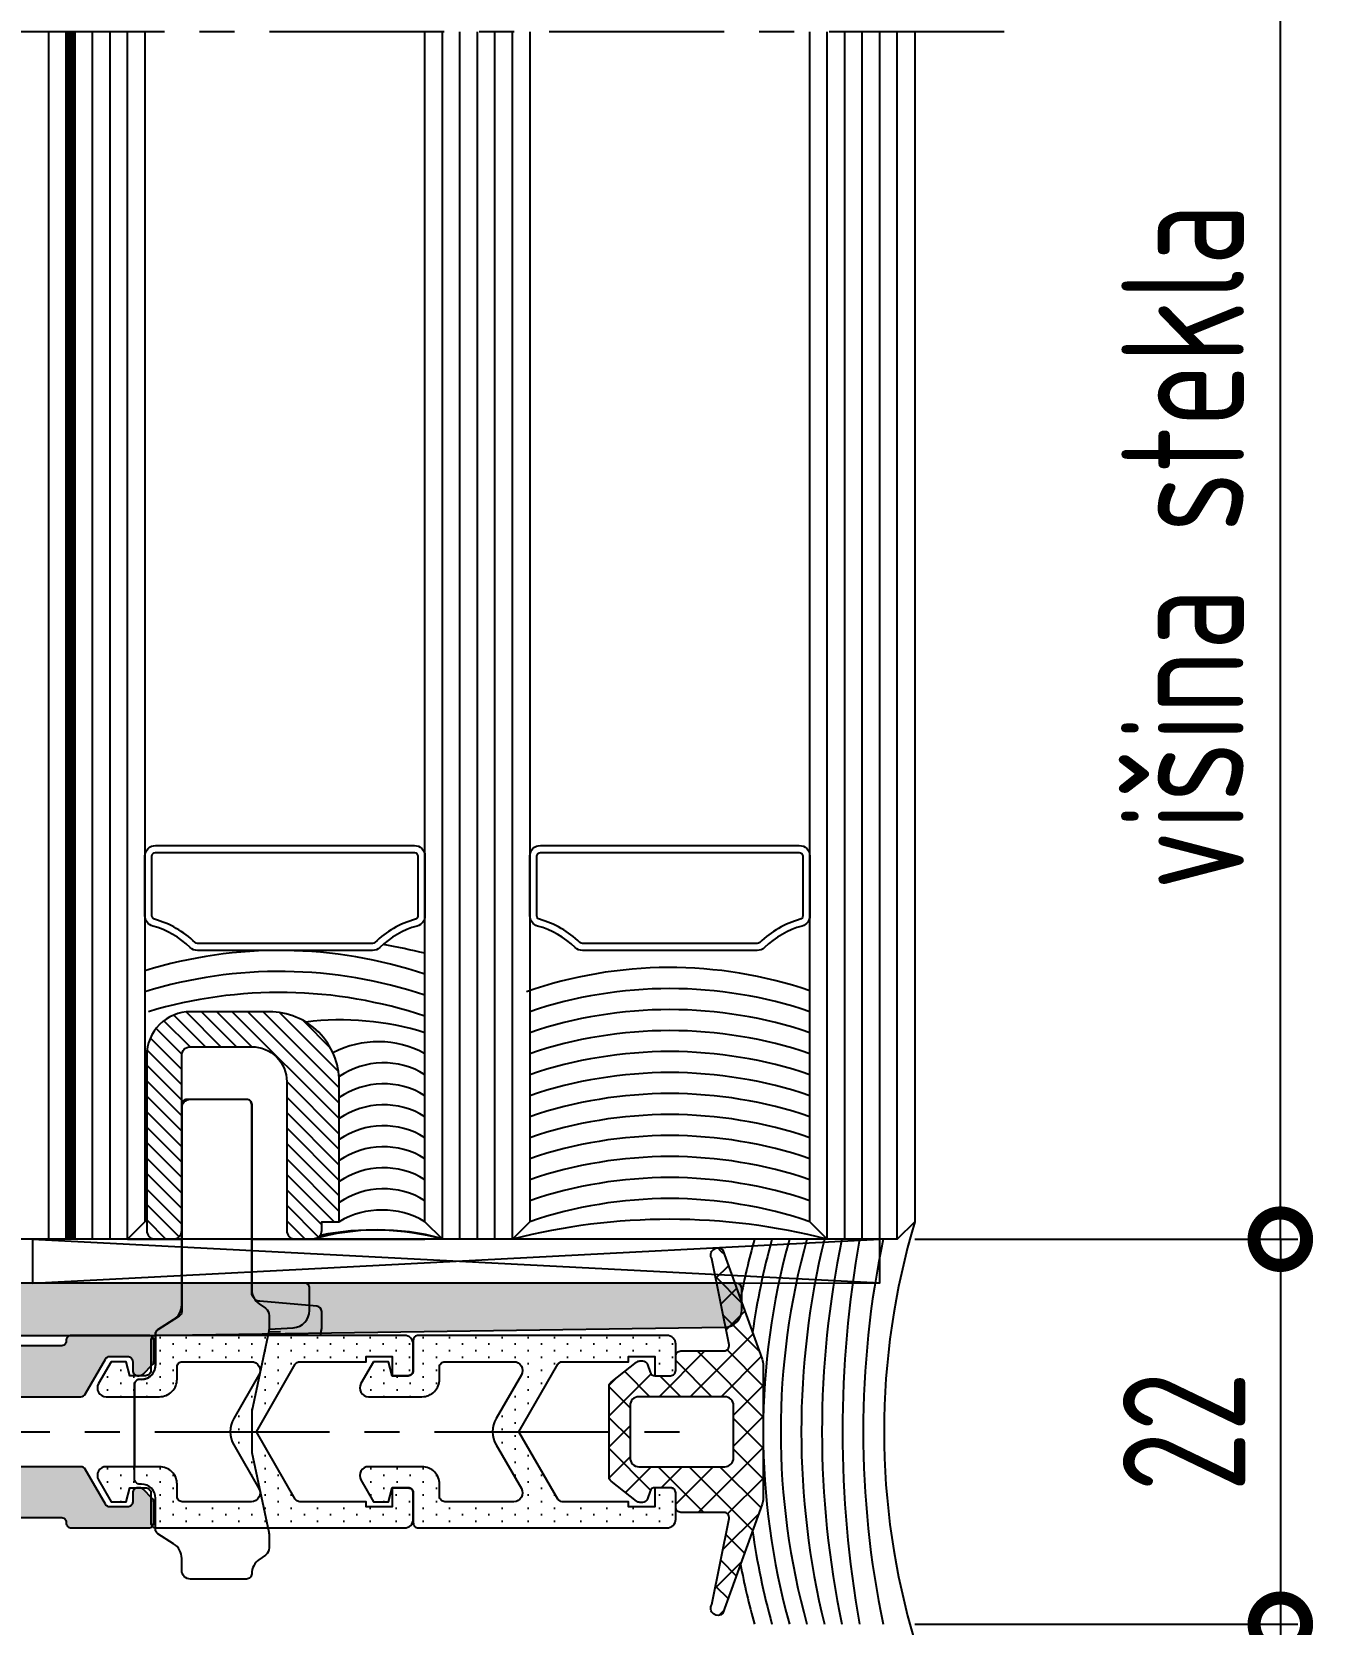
# Model space of a CAD drawing. Extents: x -207922 to -189609, y 24831 to 30124.
# Drawn here: x -207288.5 to -207215.3, y 29526 to 29617 of the extents above; entities that cross this region are included whole.
import ezdxf

# ---------------------------------------------------------------- set-up
doc = ezdxf.new("R2010")
doc.units = 0
doc.header["$LTSCALE"] = 8
for name, pattern in [('CENTER', [2, 1.25, -0.25, 0.25, -0.25]), ('FOLIE', [1.6, 0.8, -0.8]), ('HIDDEN', [0.375, 0.25, -0.125])]:
    doc.linetypes.add(name, pattern=pattern)
doc.layers.get('0').update_dxf_attribs({"linetype": 'CONTINUOUS'})
doc.layers.get('DEFPOINTS').update_dxf_attribs({"linetype": 'CONTINUOUS'})
for name, color, linetype in [('ACCESSORI', 200, 'CONTINUOUS'), ('ASSI', 1, 'CENTER'), ('CONST35', 7, 'CONTINUOUS'), ('FILL', 253, 'CONTINUOUS'), ('FINE', 7, 'CONTINUOUS'), ('GOMMA', 3, 'CONTINUOUS'), ('GROSSA', 4, 'CONTINUOUS'), ('NASC', 7, 'HIDDEN'), ('QUOTE', 254, 'CONTINUOUS'), ('TRATTEGGI', 140, 'CONTINUOUS'), ('VETRO', 6, 'CONTINUOUS')]:
    doc.layers.add(name, color=color, linetype=linetype)
doc.styles.add('GEN1', font='geniso.shx', dxfattribs={"width": 0.8})
doc.dimstyles.new('LE2', dxfattribs={"dimscale": 2, "dimtxt": 3.5, "dimasz": 3, "dimexe": 0.5, "dimexo": 0.5, "dimgap": 1, "dimtad": 1, "dimdec": 1, "dimrnd": 0.05, "dimzin": 12, "dimtxsty": 'GEN1', "dimblk": 'DOTSMALL', "dimcen": -3, "dimclrd": 1, "dimclre": 1, "dimclrt": 2, "dimadec": 1, "dimazin": 0, "dimtfac": 1, "dimtdec": 1, "dimtmove": 0, "dimatfit": 3, "dimldrblk": 'DOTSMALL', "dimfxl": 1, "dimtvp": 4, "dimtolj": 1, "dimtzin": 12, "dimarcsym": 0})

# ---------------------------------------------------------------- blocks, each defined once
blk = doc.blocks.new('_DotSmall')
at = {"color": 0, "const_width": 0.5}
blk.add_lwpolyline([(-0.0625, 0, 1), (0.0625, 0, 1)], format="xyb", close=True, dxfattribs=at)
blk = doc.blocks.new('*D78')
at = {"color": 1, "lineweight": -2, "ltscale": 0.2, "transparency": 16777216}
for p, q in [((-207238.052, 29548.022), (-207216.158, 29548.022)), ((-207217.158, 29548.022), (-207217.158, 29526.016)), ((-207238.052, 29526.016), (-207216.158, 29526.016))]:
    blk.add_line(p, q, dxfattribs=at)
at = {"layer": 'DEFPOINTS', "color": 0, "ltscale": 0.2, "transparency": 16777216}
for p in [(-207239.052, 29548.022), (-207239.052, 29526.016), (-207217.158, 29526.016)]:
    blk.add_point(p, dxfattribs=at)
at = {"color": 1, "lineweight": -2, "ltscale": 0.2, "transparency": 16777216, "xscale": 6, "yscale": 6, "zscale": 6}
for p, rotation in [((-207217.158, 29548.022), 90), ((-207217.158, 29526.016), 270)]:
    blk.add_blockref('_DotSmall', p, dxfattribs=dict(at, rotation=rotation))
at = {"color": 2, "ltscale": 0.2, "transparency": 16777216, "insert": (-207222.658, 29537.019), "char_height": 7, "attachment_point": 5, "rotation": 90, "style": 'GEN1'}
blk.add_mtext('\\A1;22', dxfattribs=at)
blk = doc.blocks.new('*D75')
at = {"color": 1, "lineweight": -2, "ltscale": 0.2, "transparency": 16777216}
for p, q in [((-207237.789, 29526.016), (-207216.158, 29526.016)), ((-207217.158, 29526.016), (-207217.158, 29454.971)), ((-207237.552, 29454.971), (-207216.158, 29454.971))]:
    blk.add_line(p, q, dxfattribs=at)
at = {"layer": 'DEFPOINTS', "color": 0, "ltscale": 0.2, "transparency": 16777216}
for p in [(-207238.789, 29526.016), (-207238.552, 29454.971), (-207217.158, 29454.971)]:
    blk.add_point(p, dxfattribs=at)
at = {"color": 1, "lineweight": -2, "ltscale": 0.2, "transparency": 16777216, "xscale": 6, "yscale": 6, "zscale": 6}
for p, rotation in [((-207217.158, 29526.016), 90), ((-207217.158, 29454.971), 270)]:
    blk.add_blockref('_DotSmall', p, dxfattribs=dict(at, rotation=rotation))
at = {"color": 2, "ltscale": 0.2, "transparency": 16777216, "insert": (-207222.658, 29490.494), "char_height": 7, "attachment_point": 5, "rotation": 90, "style": 'GEN1'}
blk.add_mtext('\\A1;71', dxfattribs=at)
blk = doc.blocks.new('*D89')
at = {"color": 1, "lineweight": -2, "ltscale": 0.2, "transparency": 16777216}
for p, q in [((-207290.552, 29618.021), (-207290.552, 29641.175)), ((-207238.052, 29618.023), (-207238.052, 29641.175)), ((-207290.552, 29640.175), (-207238.052, 29640.175))]:
    blk.add_line(p, q, dxfattribs=at)
at = {"layer": 'DEFPOINTS', "color": 0, "ltscale": 0.2, "transparency": 16777216}
for p in [(-207238.052, 29640.175), (-207290.552, 29617.021), (-207238.052, 29617.023)]:
    blk.add_point(p, dxfattribs=at)
at = {"color": 1, "lineweight": -2, "ltscale": 0.2, "transparency": 16777216, "xscale": 6, "yscale": 6, "zscale": 6, "rotation": 180}
blk.add_blockref('_DotSmall', (-207290.552, 29640.175), dxfattribs=at)
at = {"color": 1, "lineweight": -2, "ltscale": 0.2, "transparency": 16777216, "xscale": 6, "yscale": 6, "zscale": 6}
blk.add_blockref('_DotSmall', (-207238.052, 29640.175), dxfattribs=at)
at = {"color": 2, "ltscale": 0.2, "transparency": 16777216, "insert": (-207264.302, 29646.201), "char_height": 7, "attachment_point": 5, "style": 'GEN1'}
blk.add_mtext('\\A1;52,5', dxfattribs=at)
blk = doc.blocks.new('*D90')
at = {"color": 1, "lineweight": -2, "ltscale": 0.2, "transparency": 16777216}
for p, q in [((-207282.052, 29618.023), (-207282.052, 29629.714)), ((-207266.052, 29618.023), (-207266.052, 29629.714)), ((-207282.052, 29628.714), (-207266.052, 29628.714))]:
    blk.add_line(p, q, dxfattribs=at)
at = {"layer": 'DEFPOINTS', "color": 0, "ltscale": 0.2, "transparency": 16777216}
for p in [(-207266.052, 29628.714), (-207282.052, 29617.023), (-207266.052, 29617.023)]:
    blk.add_point(p, dxfattribs=at)
at = {"color": 1, "lineweight": -2, "ltscale": 0.2, "transparency": 16777216, "xscale": 6, "yscale": 6, "zscale": 6, "rotation": 180}
blk.add_blockref('_DotSmall', (-207282.052, 29628.714), dxfattribs=at)
at = {"color": 1, "lineweight": -2, "ltscale": 0.2, "transparency": 16777216, "xscale": 6, "yscale": 6, "zscale": 6}
blk.add_blockref('_DotSmall', (-207266.052, 29628.714), dxfattribs=at)
at = {"color": 2, "ltscale": 0.2, "transparency": 16777216, "insert": (-207274.052, 29634.214), "char_height": 7, "attachment_point": 5, "style": 'GEN1'}
blk.add_mtext('\\A1;16', dxfattribs=at)
blk = doc.blocks.new('*D91')
at = {"color": 1, "lineweight": -2, "ltscale": 0.2, "transparency": 16777216}
for p, q in [((-207266.052, 29618.023), (-207266.052, 29629.714)), ((-207260.052, 29618.023), (-207260.052, 29629.714)), ((-207266.052, 29628.714), (-207260.052, 29628.714))]:
    blk.add_line(p, q, dxfattribs=at)
at = {"layer": 'DEFPOINTS', "color": 0, "ltscale": 0.2, "transparency": 16777216}
for p in [(-207260.052, 29628.714), (-207266.052, 29617.023), (-207260.052, 29617.023)]:
    blk.add_point(p, dxfattribs=at)
at = {"color": 1, "lineweight": -2, "ltscale": 0.2, "transparency": 16777216, "xscale": 6, "yscale": 6, "zscale": 6, "rotation": 180}
blk.add_blockref('_DotSmall', (-207266.052, 29628.714), dxfattribs=at)
at = {"color": 1, "lineweight": -2, "ltscale": 0.2, "transparency": 16777216, "xscale": 6, "yscale": 6, "zscale": 6}
blk.add_blockref('_DotSmall', (-207260.052, 29628.714), dxfattribs=at)
at = {"color": 2, "ltscale": 0.2, "transparency": 16777216, "insert": (-207263.052, 29634.214), "char_height": 7, "attachment_point": 5, "style": 'GEN1'}
blk.add_mtext('\\A1;6', dxfattribs=at)
blk = doc.blocks.new('*D92')
at = {"color": 1, "lineweight": -2, "ltscale": 0.2, "transparency": 16777216}
for p, q in [((-207260.052, 29618.023), (-207260.052, 29629.714)), ((-207244.052, 29618.021), (-207244.052, 29629.714)), ((-207244.052, 29628.714), (-207260.052, 29628.714))]:
    blk.add_line(p, q, dxfattribs=at)
at = {"layer": 'DEFPOINTS', "color": 0, "ltscale": 0.2, "transparency": 16777216}
for p in [(-207260.052, 29628.714), (-207260.052, 29617.023), (-207244.052, 29617.021)]:
    blk.add_point(p, dxfattribs=at)
at = {"color": 1, "lineweight": -2, "ltscale": 0.2, "transparency": 16777216, "xscale": 6, "yscale": 6, "zscale": 6, "rotation": 180}
blk.add_blockref('_DotSmall', (-207260.052, 29628.714), dxfattribs=at)
at = {"color": 1, "lineweight": -2, "ltscale": 0.2, "transparency": 16777216, "xscale": 6, "yscale": 6, "zscale": 6}
blk.add_blockref('_DotSmall', (-207244.052, 29628.714), dxfattribs=at)
at = {"color": 2, "ltscale": 0.2, "transparency": 16777216, "insert": (-207252.052, 29634.214), "char_height": 7, "attachment_point": 5, "style": 'GEN1'}
blk.add_mtext('\\A1;16', dxfattribs=at)
blk = doc.blocks.new('*D93')
at = {"color": 1, "lineweight": -2, "ltscale": 0.2, "transparency": 16777216}
for p, q in [((-207244.052, 29618.023), (-207244.052, 29629.714)), ((-207238.052, 29618.023), (-207238.052, 29629.714)), ((-207238.052, 29628.714), (-207244.052, 29628.714))]:
    blk.add_line(p, q, dxfattribs=at)
at = {"layer": 'DEFPOINTS', "color": 0, "ltscale": 0.2, "transparency": 16777216}
for p in [(-207244.052, 29628.714), (-207244.052, 29617.023), (-207238.052, 29617.023)]:
    blk.add_point(p, dxfattribs=at)
at = {"color": 1, "lineweight": -2, "ltscale": 0.2, "transparency": 16777216, "xscale": 6, "yscale": 6, "zscale": 6, "rotation": 180}
blk.add_blockref('_DotSmall', (-207244.052, 29628.714), dxfattribs=at)
at = {"color": 1, "lineweight": -2, "ltscale": 0.2, "transparency": 16777216, "xscale": 6, "yscale": 6, "zscale": 6}
blk.add_blockref('_DotSmall', (-207238.052, 29628.714), dxfattribs=at)
at = {"color": 2, "ltscale": 0.2, "transparency": 16777216, "insert": (-207241.052, 29634.214), "char_height": 7, "attachment_point": 5, "style": 'GEN1'}
blk.add_mtext('\\A1;6', dxfattribs=at)
blk = doc.blocks.new('*D95')
at = {"color": 1, "lineweight": -2, "ltscale": 0.2, "transparency": 16777216}
for p, q in [((-207289.724, 29656.445), (-207306.94, 29656.445)), ((-207286.302, 29628.714), (-207289.724, 29656.445)), ((-207282.052, 29618.023), (-207282.052, 29629.714)), ((-207282.052, 29628.714), (-207290.552, 29628.714))]:
    blk.add_line(p, q, dxfattribs=at)
at = {"layer": 'DEFPOINTS', "color": 0, "ltscale": 0.2, "transparency": 16777216}
for p in [(-207290.552, 29628.714), (-207290.552, 29628.714), (-207282.052, 29617.023)]:
    blk.add_point(p, dxfattribs=at)
at = {"color": 1, "lineweight": -2, "ltscale": 0.2, "transparency": 16777216, "xscale": 6, "yscale": 6, "zscale": 6, "rotation": 180}
blk.add_blockref('_DotSmall', (-207290.552, 29628.714), dxfattribs=at)
at = {"color": 1, "lineweight": -2, "ltscale": 0.2, "transparency": 16777216, "xscale": 6, "yscale": 6, "zscale": 6}
blk.add_blockref('_DotSmall', (-207282.052, 29628.714), dxfattribs=at)
at = {"color": 2, "ltscale": 0.2, "transparency": 16777216, "insert": (-207298.332, 29661.946), "char_height": 7, "attachment_point": 5, "style": 'GEN1'}
blk.add_mtext('\\A1;44.2', dxfattribs=at)
blk = doc.blocks.new('ALUK K741')
at = {"layer": 'FILL'}
h = blk.add_hatch(color=256, dxfattribs=at)
h.paths.add_polyline_path([(96.339, 152.232, -0.267949), (96.599, 152.382), (97.598, 152.382, -0.414214), (97.898, 152.082), (97.898, 151.582, 0.451788), (98.236, 151.284, 0.232025), (98.486, 151.37), (99.01, 151.894, 0.198912), (99.098, 152.106), (99.098, 153.282, 0.414214), (98.798, 153.582), (94.395, 153.582, 0.414214), (94.095, 153.282, -0.414214), (93.795, 152.982), (90.995, 152.982, -0.414214), (90.695, 153.282, 0.414214), (90.395, 153.582), (87.595, 153.582, 0.414214), (87.295, 153.282, -0.414214), (86.995, 152.982), (84.198, 152.982, -0.414214), (83.898, 153.282, 0.414214), (83.598, 153.582), (81.398, 153.582, -0.414214), (81.098, 153.882), (81.098, 161.282, -0.414214), (81.398, 161.582), (83.598, 161.582, -0.414214), (83.898, 161.282), (83.898, 160.382, 0.414214), (84.198, 160.082), (84.798, 160.082, 0.414214), (85.098, 160.382), (85.098, 163.757, 0.198912), (85.01, 163.97), (84.486, 164.494, 0.232025), (84.236, 164.579, 0.451788), (83.898, 164.282), (83.898, 163.382, -0.414214), (83.598, 163.082), (81.398, 163.082, -0.414214), (81.098, 163.382), (81.098, 167.033), (80.798, 167.332), (81.098, 167.63), (81.098, 171.282, -0.414214), (81.398, 171.582), (83.598, 171.582, -0.414214), (83.898, 171.282), (83.898, 170.382, 0.451788), (84.236, 170.084, 0.232025), (84.486, 170.17), (85.01, 170.694, 0.198912), (85.098, 170.906), (85.098, 172.782, 0.414214), (84.798, 173.082), (26.098, 173.082, 0.414214), (25.098, 172.082), (25.098, 124.082, 0.414214), (26.098, 123.082), (84.798, 123.082, 0.414214), (85.098, 123.382), (85.098, 125.257, 0.198912), (85.01, 125.47), (84.486, 125.994, 0.232025), (84.236, 126.079, 0.451788), (83.898, 125.782), (83.898, 124.882, -0.414214), (83.598, 124.582), (81.398, 124.582, -0.414214), (81.098, 124.882), (81.098, 128.533), (80.798, 128.832), (81.098, 129.13), (81.098, 132.782, -0.414214), (81.398, 133.082), (83.598, 133.082, -0.414214), (83.898, 132.782), (83.898, 131.882, 0.451788), (84.236, 131.584, 0.232025), (84.486, 131.67), (85.01, 132.194, 0.198912), (85.098, 132.406), (85.098, 135.782, 0.414214), (84.798, 136.082), (84.198, 136.082, 0.414214), (83.898, 135.782), (83.898, 134.882, -0.414214), (83.598, 134.582), (81.398, 134.582, -0.414214), (81.098, 134.882), (81.098, 142.282, -0.414214), (81.398, 142.582), (83.598, 142.582, 0.414214), (83.898, 142.882, -0.414214), (84.198, 143.182), (86.995, 143.182, -0.414214), (87.295, 142.882, 0.414214), (87.595, 142.582), (90.395, 142.582, 0.414214), (90.695, 142.882, -0.414214), (90.995, 143.182), (93.795, 143.182, -0.414214), (94.095, 142.882, 0.414214), (94.395, 142.582), (98.798, 142.582, 0.414214), (99.098, 142.882), (99.098, 144.057, 0.198912), (99.01, 144.27), (98.486, 144.794, 0.232025), (98.236, 144.879, 0.451788), (97.898, 144.582), (97.898, 144.082, -0.414214), (97.598, 143.782), (96.599, 143.782, -0.267949), (96.339, 143.932), (95.185, 145.932, 0.267949), (94.925, 146.082), (83.098, 146.082, -1), (83.098, 150.082), (94.925, 150.082, 0.267949), (95.185, 150.232)])
h.paths.add_polyline_path([(79.098, 125.382, -0.414214), (78.798, 125.082), (73.098, 125.082), (73.098, 124.782), (58.598, 124.782), (58.598, 125.082), (52.598, 125.082), (52.598, 124.782), (38.098, 124.782), (38.098, 125.082), (32.398, 125.082, -0.414214), (32.098, 125.382), (32.098, 127.782, 0.414214), (31.798, 128.082), (30.898, 128.082, 0.414214), (30.598, 127.782), (30.598, 125.382, -0.414214), (30.298, 125.082), (27.398, 125.082, -0.414214), (27.098, 125.382), (27.098, 170.782, -0.414214), (27.398, 171.082), (30.298, 171.082, -0.414214), (30.598, 170.782), (30.598, 168.382, 0.414214), (30.898, 168.082), (31.798, 168.082, 0.414214), (32.098, 168.382), (32.098, 170.782, -0.414214), (32.398, 171.082), (38.098, 171.082), (38.098, 171.382), (52.598, 171.382), (52.598, 171.082), (58.598, 171.082), (58.598, 171.382), (73.098, 171.382), (73.098, 171.082), (78.798, 171.082, -0.414214), (79.098, 170.782)], flags=16)
at = {"layer": 'GROSSA'}
for points in [[(90.995, 143.182), (93.795, 143.182, -0.414214), (94.095, 142.882, 0.414214), (94.395, 142.582), (98.798, 142.582, 0.414214), (99.098, 142.882), (99.098, 144.057, 0.198912), (99.01, 144.27), (98.486, 144.794, 0.198912), (98.274, 144.882), (98.198, 144.882, 0.414214), (97.898, 144.582), (97.898, 144.082, -0.414214), (97.598, 143.782), (96.599, 143.782, -0.267949), (96.339, 143.932), (95.185, 145.932, 0.267949), (94.925, 146.082), (83.098, 146.082, -1)], [(83.098, 150.082), (94.925, 150.082, 0.267949), (95.185, 150.232), (96.339, 152.232, -0.267949), (96.599, 152.382), (97.598, 152.382, -0.414214), (97.898, 152.082), (97.898, 151.582, 0.414214), (98.198, 151.282), (98.274, 151.282, 0.198912), (98.486, 151.37), (99.01, 151.894, 0.198912), (99.098, 152.106), (99.098, 153.282, 0.414214), (98.798, 153.582), (94.395, 153.582, 0.414214), (94.095, 153.282, -0.414214), (93.795, 152.982), (90.995, 152.982, -0.414214)]]:
    blk.add_lwpolyline(points, format="xyb", dxfattribs=at)

msp = doc.modelspace()

# ---------------------------------------------------------------- hatches: boundary and pattern name
at = {"layer": 'FILL'}
msp.add_hatch(color=51, dxfattribs=at).paths.add_polyline_path([(-207247.944, 29545.218, 0.414199), (-207248.244, 29545.518), (-207294.704, 29545.518, -0.339454), (-207294.994, 29545.741), (-207295.585, 29547.946, 0.339468), (-207295.874, 29548.168), (-207296.544, 29548.168, -0.414214), (-207296.844, 29548.468), (-207296.844, 29549.868, 0.414214), (-207297.144, 29550.168), (-207298.144, 29550.168, 0.414213), (-207298.644, 29549.668), (-207298.644, 29546.236, 0.109518), (-207298.616, 29546.11), (-207297.48, 29543.673, 0.291473), (-207295.667, 29542.518), (-207280.644, 29542.529), (-207248.911, 29542.987, 0.404487), (-207247.944, 29543.987)])
h = msp.add_hatch(dxfattribs=at)
h.set_pattern_fill('ANSI37', color=137, scale=10, angle=90, style=0)
h.set_pattern_definition([(135, (-207177.7921, 29453.018), (-0.883883, -0.883883), []), (225, (-207177.7921, 29453.018), (0.883883, -0.883883), [])])
edge = h.paths.add_edge_path(flags=16)
edge.add_arc((-207248.913, 29538.522), 0.5, 0, 90)
edge.add_line((-207248.913, 29539.022), (-207253.827, 29539.022))
edge.add_arc((-207253.827, 29538.522), 0.5, 90, 180)
edge.add_line((-207254.327, 29538.522), (-207254.327, 29535.522))
edge.add_arc((-207253.827, 29535.522), 0.5, 180, 270)
edge.add_line((-207253.827, 29535.022), (-207248.913, 29535.022))
edge.add_arc((-207248.913, 29535.522), 0.5, 270, 360)
edge.add_line((-207248.413, 29535.522), (-207248.413, 29538.522))
edge = h.paths.add_edge_path()
edge.add_line((-207253.184, 29533.618), (-207253.329, 29533.186))
edge.add_arc((-207253.614, 29533.282), 0.3, 270, 341.33728, ccw=False)
edge.add_line((-207253.614, 29532.982), (-207253.772, 29532.982))
edge.add_arc((-207253.772, 29533.282), 0.3, 230.43993, 270, ccw=False)
edge.add_line((-207253.963, 29533.051), (-207255.414, 29534.197))
edge.add_arc((-207255.223, 29534.428), 0.3, 180, 230.43993, ccw=False)
edge.add_line((-207255.523, 29534.428), (-207255.523, 29539.616))
edge.add_arc((-207255.223, 29539.616), 0.3, 129.56007, 180, ccw=False)
edge.add_line((-207255.414, 29539.847), (-207253.963, 29540.993))
edge.add_arc((-207253.772, 29540.762), 0.3, 90, 129.56007, ccw=False)
edge.add_line((-207253.772, 29541.062), (-207253.614, 29541.062))
edge.add_arc((-207253.614, 29540.762), 0.3, 18.66272, 90, ccw=False)
edge.add_line((-207253.329, 29540.858), (-207253.184, 29540.426))
edge.add_arc((-207252.899, 29540.522), 0.3, 198.66272, 270)
edge.add_line((-207252.899, 29540.222), (-207252.019, 29540.222))
edge.add_arc((-207252.019, 29540.522), 0.3, 270, 360)
edge.add_line((-207251.719, 29540.522), (-207251.719, 29541.333))
edge.add_arc((-207251.419, 29541.333), 0.3, 90, 180, ccw=False)
edge.add_line((-207251.419, 29541.633), (-207248.963, 29541.633))
edge.add_arc((-207248.963, 29541.933), 0.3, 270, 371.27771)
edge.add_line((-207248.669, 29541.991), (-207249.648, 29546.899))
edge.add_arc((-207249.316, 29547.122), 0.4, 42.83423, 213.8174, ccw=False)
edge.add_line((-207249.022, 29547.394), (-207246.778, 29541.171))
edge.add_arc((-207247.719, 29540.832), 1, 0, 19.83179, ccw=False)
edge.add_line((-207246.719, 29540.832), (-207246.719, 29533.212))
edge.add_arc((-207247.719, 29533.212), 1, 340.16821, 360, ccw=False)
edge.add_line((-207246.778, 29532.873), (-207249.022, 29526.65))
edge.add_arc((-207249.316, 29526.922), 0.4, 146.1826, 317.16577, ccw=False)
edge.add_line((-207249.648, 29527.145), (-207248.669, 29532.053))
edge.add_arc((-207248.963, 29532.111), 0.3, 348.72229, 450)
edge.add_line((-207248.963, 29532.411), (-207251.419, 29532.411))
edge.add_arc((-207251.419, 29532.711), 0.3, 180, 270, ccw=False)
edge.add_line((-207251.719, 29532.711), (-207251.719, 29533.522))
edge.add_arc((-207252.019, 29533.522), 0.3, 0, 90)
edge.add_line((-207252.019, 29533.822), (-207252.899, 29533.822))
edge.add_arc((-207252.899, 29533.522), 0.3, 90, 161.33728)
h = msp.add_hatch(dxfattribs=at)
h.set_pattern_fill('DOTS', color=2, scale=12, angle=90, style=0)
h.set_pattern_definition([(90, (-207425.1903, 29390.1594), (-0.75, 0.375), [0, -0.75])])
edge = h.paths.add_edge_path()
edge.add_line((-207283.987, 29541.022), (-207284.709, 29539.772))
edge.add_arc((-207284.276, 29539.522), 0.5, 150, 270)
edge.add_line((-207284.276, 29539.022), (-207281.219, 29539.022))
edge.add_arc((-207281.219, 29540.022), 1, 270, 360)
edge.add_line((-207280.219, 29540.022), (-207280.219, 29540.722))
edge.add_arc((-207279.919, 29540.722), 0.3, 90, 180, ccw=False)
edge.add_line((-207279.919, 29541.022), (-207275.971, 29541.022))
edge.add_arc((-207275.971, 29540.522), 0.5, -30, 90, ccw=False)
edge.add_line((-207275.538, 29540.272), (-207276.981, 29537.772))
edge.add_arc((-207275.682, 29537.022), 1.5, 150, 210)
edge.add_line((-207276.981, 29536.272), (-207275.538, 29533.772))
edge.add_arc((-207275.971, 29533.522), 0.5, -90, 30, ccw=False)
edge.add_line((-207275.971, 29533.022), (-207279.919, 29533.022))
edge.add_arc((-207279.919, 29533.322), 0.3, 180, 270, ccw=False)
edge.add_line((-207280.219, 29533.322), (-207280.219, 29534.022))
edge.add_arc((-207281.219, 29534.022), 1, 0, 90)
edge.add_line((-207281.219, 29535.022), (-207284.276, 29535.022))
edge.add_arc((-207284.276, 29534.522), 0.5, 90, 210)
edge.add_line((-207284.709, 29534.272), (-207283.987, 29533.022))
edge.add_line((-207283.987, 29533.022), (-207283.134, 29533.022))
edge.add_line((-207283.134, 29533.022), (-207282.919, 29533.822))
edge.add_line((-207282.919, 29533.822), (-207282.019, 29533.822))
edge.add_arc((-207282.019, 29533.522), 0.3, 0, 90, ccw=False)
edge.add_line((-207281.719, 29533.522), (-207281.719, 29531.822))
edge.add_arc((-207281.419, 29531.822), 0.3, 180, 270)
edge.add_line((-207281.419, 29531.522), (-207267.219, 29531.522))
edge.add_arc((-207267.219, 29532.022), 0.5, 270, 360)
edge.add_line((-207266.719, 29532.022), (-207266.719, 29533.522))
edge.add_arc((-207267.019, 29533.522), 0.3, 0, 90)
edge.add_line((-207267.019, 29533.822), (-207267.919, 29533.822))
edge.add_line((-207267.919, 29533.822), (-207267.919, 29532.722))
edge.add_line((-207267.919, 29532.722), (-207269.419, 29532.722))
edge.add_line((-207269.419, 29532.722), (-207269.419, 29533.022))
edge.add_line((-207269.419, 29533.022), (-207273.2, 29533.022))
edge.add_arc((-207273.2, 29533.322), 0.3, 210, 270, ccw=False)
edge.add_line((-207273.459, 29533.172), (-207275.682, 29537.022))
edge.add_line((-207275.682, 29537.022), (-207273.459, 29540.872))
edge.add_arc((-207273.2, 29540.722), 0.3, 90, 150, ccw=False)
edge.add_line((-207273.2, 29541.022), (-207269.419, 29541.022))
edge.add_line((-207269.419, 29541.022), (-207269.419, 29541.322))
edge.add_line((-207269.419, 29541.322), (-207267.919, 29541.322))
edge.add_line((-207267.919, 29541.322), (-207267.919, 29540.222))
edge.add_line((-207267.919, 29540.222), (-207267.019, 29540.222))
edge.add_arc((-207267.019, 29540.522), 0.3, 270, 360)
edge.add_line((-207266.719, 29540.522), (-207266.719, 29542.022))
edge.add_arc((-207267.219, 29542.022), 0.5, 0, 90)
edge.add_line((-207267.219, 29542.522), (-207281.419, 29542.522))
edge.add_arc((-207281.419, 29542.222), 0.3, 90, 180)
edge.add_line((-207281.719, 29542.222), (-207281.719, 29540.522))
edge.add_arc((-207282.019, 29540.522), 0.3, -90, 0, ccw=False)
edge.add_line((-207282.019, 29540.222), (-207282.919, 29540.222))
edge.add_line((-207282.919, 29540.222), (-207283.134, 29541.022))
edge.add_line((-207283.134, 29541.022), (-207283.987, 29541.022))
h = msp.add_hatch(dxfattribs=at)
h.set_pattern_fill('DOTS', color=2, scale=12, angle=90, style=0)
h.set_pattern_definition([(90, (-207410.1467, 29390.1594), (-0.75, 0.375), [0, -0.75])])
edge = h.paths.add_edge_path()
edge.add_line((-207268.987, 29541.022), (-207269.709, 29539.772))
edge.add_arc((-207269.276, 29539.522), 0.5, 150, 270)
edge.add_line((-207269.276, 29539.022), (-207266.219, 29539.022))
edge.add_arc((-207266.219, 29540.022), 1, 270, 360)
edge.add_line((-207265.219, 29540.022), (-207265.219, 29540.722))
edge.add_arc((-207264.919, 29540.722), 0.3, 90, 180, ccw=False)
edge.add_line((-207264.919, 29541.022), (-207260.971, 29541.022))
edge.add_arc((-207260.971, 29540.522), 0.5, -30, 90, ccw=False)
edge.add_line((-207260.538, 29540.272), (-207261.981, 29537.772))
edge.add_arc((-207260.682, 29537.022), 1.5, 150, 210)
edge.add_line((-207261.981, 29536.272), (-207260.538, 29533.772))
edge.add_arc((-207260.971, 29533.522), 0.5, -90, 30, ccw=False)
edge.add_line((-207260.971, 29533.022), (-207264.919, 29533.022))
edge.add_arc((-207264.919, 29533.322), 0.3, 180, 270, ccw=False)
edge.add_line((-207265.219, 29533.322), (-207265.219, 29534.022))
edge.add_arc((-207266.219, 29534.022), 1, 0, 90)
edge.add_line((-207266.219, 29535.022), (-207269.276, 29535.022))
edge.add_arc((-207269.276, 29534.522), 0.5, 90, 210)
edge.add_line((-207269.709, 29534.272), (-207268.987, 29533.022))
edge.add_line((-207268.987, 29533.022), (-207268.134, 29533.022))
edge.add_line((-207268.134, 29533.022), (-207267.919, 29533.822))
edge.add_line((-207267.919, 29533.822), (-207267.019, 29533.822))
edge.add_arc((-207267.019, 29533.522), 0.3, 0, 90, ccw=False)
edge.add_line((-207266.719, 29533.522), (-207266.719, 29531.822))
edge.add_arc((-207266.419, 29531.822), 0.3, 180, 270)
edge.add_line((-207266.419, 29531.522), (-207252.219, 29531.522))
edge.add_arc((-207252.219, 29532.022), 0.5, 270, 360)
edge.add_line((-207251.719, 29532.022), (-207251.719, 29533.522))
edge.add_arc((-207252.019, 29533.522), 0.3, 0, 90)
edge.add_line((-207252.019, 29533.822), (-207252.919, 29533.822))
edge.add_line((-207252.919, 29533.822), (-207252.919, 29532.722))
edge.add_line((-207252.919, 29532.722), (-207254.419, 29532.722))
edge.add_line((-207254.419, 29532.722), (-207254.419, 29533.022))
edge.add_line((-207254.419, 29533.022), (-207258.2, 29533.022))
edge.add_arc((-207258.2, 29533.322), 0.3, 210, 270, ccw=False)
edge.add_line((-207258.459, 29533.172), (-207260.682, 29537.022))
edge.add_line((-207260.682, 29537.022), (-207258.459, 29540.872))
edge.add_arc((-207258.2, 29540.722), 0.3, 90, 150, ccw=False)
edge.add_line((-207258.2, 29541.022), (-207254.419, 29541.022))
edge.add_line((-207254.419, 29541.022), (-207254.419, 29541.322))
edge.add_line((-207254.419, 29541.322), (-207252.919, 29541.322))
edge.add_line((-207252.919, 29541.322), (-207252.919, 29540.222))
edge.add_line((-207252.919, 29540.222), (-207252.019, 29540.222))
edge.add_arc((-207252.019, 29540.522), 0.3, 270, 360)
edge.add_line((-207251.719, 29540.522), (-207251.719, 29542.022))
edge.add_arc((-207252.219, 29542.022), 0.5, 0, 90)
edge.add_line((-207252.219, 29542.522), (-207266.419, 29542.522))
edge.add_arc((-207266.419, 29542.222), 0.3, 90, 180)
edge.add_line((-207266.719, 29542.222), (-207266.719, 29540.522))
edge.add_arc((-207267.019, 29540.522), 0.3, -90, 0, ccw=False)
edge.add_line((-207267.019, 29540.222), (-207267.919, 29540.222))
edge.add_line((-207267.919, 29540.222), (-207268.134, 29541.022))
edge.add_line((-207268.134, 29541.022), (-207268.987, 29541.022))
at = {"layer": 'TRATTEGGI'}
h = msp.add_hatch(dxfattribs=at)
h.set_pattern_fill('ANSI31', color=256, scale=5, angle=90, style=0)
h.set_pattern_definition([(135, (-207190.0847, 29440.45835), (-0.4419417, -0.4419417), [])])
h.paths.add_polyline_path([(-207273.952, 29557.022, 0.414214), (-207275.952, 29559.022), (-207279.452, 29559.022, 0.414214), (-207279.952, 29558.522), (-207279.952, 29548.522, -0.414214), (-207280.452, 29548.022), (-207281.452, 29548.022, -0.414214), (-207281.952, 29548.522), (-207281.952, 29558.522, -0.414214), (-207279.452, 29561.022), (-207274.952, 29561.022, -0.414214), (-207270.952, 29557.022), (-207270.952, 29549.022), (-207271.952, 29549.022), (-207271.952, 29548.522, -0.414214), (-207272.452, 29548.022), (-207273.452, 29548.022, -0.414214), (-207273.952, 29548.522)])

# ---------------------------------------------------------------- linework, layer by layer
at = {"color": 1, "ltscale": 0.2}
for p, q in [((-207217.158, 29548.022), (-207217.158, 29644.702)), ((-207238.052, 29548.022), (-207216.158, 29548.022))]:
    msp.add_line(p, q, dxfattribs=at)
at = {"layer": 'ACCESSORI'}
msp.add_lwpolyline([(-207275.952, 29548.022), (-207272.452, 29548.022, 0.414214), (-207271.952, 29548.522), (-207271.952, 29549.022), (-207270.952, 29549.022), (-207270.952, 29557.022, 0.414214), (-207274.952, 29561.022), (-207279.452, 29561.022, 0.414214), (-207281.952, 29558.522), (-207281.952, 29548.522, 0.414214), (-207281.452, 29548.022), (-207280.452, 29548.022, 0.414214), (-207279.952, 29548.522), (-207279.952, 29558.522, -0.414214), (-207279.452, 29559.022), (-207275.952, 29559.022, -0.414214), (-207273.952, 29557.022), (-207273.952, 29548.522, 0.414214), (-207273.452, 29548.022)], format="xyb", dxfattribs=at)
msp.add_lwpolyline([(-207275.952, 29548.022), (-207272.452, 29548.022, 0.414214), (-207271.952, 29548.522), (-207271.952, 29549.022), (-207270.952, 29549.022), (-207270.952, 29557.022, 0.414214), (-207274.952, 29561.022), (-207279.452, 29561.022, 0.414214), (-207281.952, 29558.522), (-207281.952, 29548.522, 0.414214), (-207281.452, 29548.022), (-207280.452, 29548.022, 0.414214), (-207279.952, 29548.522), (-207279.952, 29558.522, -0.414214), (-207279.452, 29559.022), (-207275.952, 29559.022, -0.414214), (-207273.952, 29557.022), (-207273.952, 29548.522, 0.414214), (-207273.452, 29548.022)], format="xyb", dxfattribs=at)
msp.add_lwpolyline([(-207296.844, 29549.868, 0.414214), (-207297.144, 29550.168), (-207298.144, 29550.168, 0.414214), (-207298.644, 29549.668), (-207298.644, 29546.236, 0.109518), (-207298.616, 29546.11), (-207297.48, 29543.673, 0.291473), (-207295.667, 29542.518), (-207280.644, 29542.529), (-207248.911, 29542.987, 0.404487), (-207247.944, 29543.987), (-207247.944, 29545.218, 0.414199), (-207248.244, 29545.518), (-207294.704, 29545.518, -0.339454), (-207294.994, 29545.741), (-207295.585, 29547.946, 0.339468), (-207295.874, 29548.168), (-207296.544, 29548.168, -0.414214), (-207296.844, 29548.468)], format="xyb", close=True, dxfattribs=at)
at = {"layer": 'ASSI'}
for p, q in [((-207232.943, 29617.021), (-207358.241, 29617.021)), ((-207361.498, 29537.022), (-207249.852, 29537.022))]:
    msp.add_line(p, q, dxfattribs=at)
at = {"layer": 'CONST35', "color": 4, "linetype": 'FOLIE', "const_width": 0.5, "flags": 128}
msp.add_lwpolyline([(-207286.302, 29617.021), (-207286.302, 29548.022)], dxfattribs=at)
at = {"layer": 'CONST35', "ltscale": 0.2}
for points in [[(-207286.552, 29617.021), (-207286.552, 29548.022)], [(-207286.052, 29548.022), (-207286.052, 29617.021)]]:
    msp.add_lwpolyline(points, dxfattribs=at)
at = {"layer": 'FINE'}
for p, q in [((-207288.487, 29545.518), (-207240.052, 29548.022)), ((-207288.487, 29548.022), (-207240.052, 29545.522)), ((-207266.052, 29548.022), (-207275.952, 29548.022)), ((-207265.052, 29548.022), (-207275.952, 29548.022)), ((-207265.052, 29548.022), (-207275.952, 29548.022)), ((-207272.452, 29548.022), (-207266.052, 29548.022))]:
    msp.add_line(p, q, dxfattribs=at)
at = {"layer": 'FINE', "color": 2}
msp.add_lwpolyline([(-207272.026, 29542.522), (-207271.974, 29542.765, 0.052408), (-207271.952, 29542.973), (-207271.952, 29543.888, 0.388879), (-207272.226, 29544.187), (-207275.496, 29544.473, -0.388879), (-207275.952, 29544.971), (-207275.952, 29555.713, 0.414214), (-207276.252, 29556.013), (-207279.652, 29556.013, 0.414214), (-207279.952, 29555.713), (-207279.952, 29543.878, -0.257001), (-207280.092, 29543.625), (-207281.313, 29542.851, 0.257001), (-207281.452, 29542.598), (-207281.452, 29542.446)], format="xyb", dxfattribs=at)
at = {"layer": 'FINE'}
for points in [[(-207279.952, 29545.518), (-207294.704, 29545.518, -0.339454), (-207294.994, 29545.741), (-207295.585, 29547.946, 0.339454), (-207295.874, 29548.168), (-207296.544, 29548.168, -0.414214), (-207296.844, 29548.468), (-207296.844, 29549.868, 0.414214), (-207297.144, 29550.168), (-207298.144, 29550.168, 0.414214), (-207298.644, 29549.668), (-207298.644, 29546.235, 0.109518), (-207298.616, 29546.108), (-207297.481, 29543.673, 0.291473), (-207295.668, 29542.518), (-207281.452, 29542.518)], [(-207274.958, 29542.872), (-207273.579, 29542.957, 0.395346), (-207272.644, 29543.955), (-207272.644, 29545.218, 0.414214), (-207272.944, 29545.518), (-207275.952, 29545.518)]]:
    msp.add_lwpolyline(points, format="xyb", dxfattribs=at)
msp.add_lwpolyline([(-207240.052, 29548.022), (-207288.487, 29548.022), (-207288.487, 29545.518), (-207240.052, 29545.522)], close=True, dxfattribs=at)
for points in [[(-207273.168, 29545.517), (-207275.952, 29545.517)], [(-207273.168, 29545.517), (-207275.952, 29545.517)], [(-207274.983, 29542.733), (-207274.298, 29542.756)]]:
    msp.add_lwpolyline(points, dxfattribs=at)
at = {"layer": 'FINE', "color": 2}
msp.add_lwpolyline([(-207282.652, 29539.022), (-207282.652, 29535.022)], dxfattribs=at)
at = {"layer": 'FINE'}
for centre, radius, start, end in [((-207274.358, 29538.529), 25.995, 71.36723, 107.21765), ((-207277.52, 29516.404), 49.31, 76.55163, 79.39031), ((-207252.061, 29538.699), 24.849, 71.19858, 109.2479), ((-207274.358, 29537.329), 25.995, 71.36723, 107.21765), ((-207274.361, 29536.107), 26.017, 71.37503, 106.73427), ((-207252.052, 29537.497), 24.848, 71.21899, 108.78101), ((-207252.052, 29536.297), 24.848, 71.21899, 108.78101), ((-207270.876, 29544.307), 16.248, 72.7292, 97.02216), ((-207252.052, 29535.097), 24.848, 71.21899, 108.78101), ((-207268.725, 29553.754), 5.553, 61.22635, 117.71359), ((-207268.421, 29553.632), 4.47, 57.99695, 124.49518), ((-207252.052, 29533.897), 24.848, 71.21899, 108.78101), ((-207252.052, 29532.697), 24.848, 71.21899, 108.78101), ((-207268.421, 29552.432), 4.47, 57.99695, 124.49518), ((-207252.052, 29531.497), 24.848, 71.21899, 108.78101), ((-207268.421, 29551.232), 4.47, 57.99695, 124.49518), ((-207268.421, 29550.032), 4.47, 57.99695, 124.49518), ((-207252.052, 29530.297), 24.848, 71.21899, 108.78101), ((-207252.052, 29529.097), 24.848, 71.21899, 108.78101), ((-207268.421, 29548.832), 4.47, 57.99695, 124.49518), ((-207252.052, 29527.897), 24.848, 71.21899, 108.78101), ((-207268.421, 29547.632), 4.47, 57.99695, 124.49518), ((-207252.052, 29526.697), 24.848, 71.21899, 108.78101), ((-207268.421, 29546.432), 4.47, 57.99695, 124.49518), ((-207252.052, 29525.497), 24.848, 71.21899, 108.78101), ((-207268.502, 29544.865), 4.825, 59.48443, 120.51557), ((-207252.052, 29512.937), 36.221, 75.6129, 104.3871), ((-207268.69, 29534.905), 13.646, 74.74943, 106.00407), ((-207269.015, 29533.262), 15.283, 74.97313, 101.40839)]:
    msp.add_arc(centre, radius, start, end, dxfattribs=at)
at = {"layer": 'GOMMA'}
for points in [[(-207253.184, 29533.618), (-207253.329, 29533.186, -0.321726), (-207253.614, 29532.982), (-207253.772, 29532.982, -0.174348), (-207253.963, 29533.051), (-207255.414, 29534.197, -0.223709), (-207255.523, 29534.428), (-207255.523, 29539.616, -0.223709), (-207255.414, 29539.847), (-207253.963, 29540.993, -0.174348), (-207253.772, 29541.062), (-207253.614, 29541.062, -0.321726), (-207253.329, 29540.858), (-207253.184, 29540.426, 0.321726), (-207252.899, 29540.222), (-207252.019, 29540.222, 0.414214), (-207251.719, 29540.522), (-207251.719, 29541.333, -0.414214), (-207251.419, 29541.633), (-207248.963, 29541.633, 0.473113), (-207248.669, 29541.991), (-207249.648, 29546.899, -0.924254), (-207249.022, 29547.394), (-207246.778, 29541.171, -0.086749), (-207246.719, 29540.832), (-207246.719, 29533.212, -0.086749), (-207246.778, 29532.873), (-207249.022, 29526.65, -0.924254), (-207249.648, 29527.145), (-207248.669, 29532.053, 0.473113), (-207248.963, 29532.411), (-207251.419, 29532.411, -0.414214), (-207251.719, 29532.711), (-207251.719, 29533.522, 0.414214), (-207252.019, 29533.822), (-207252.899, 29533.822, 0.321726)], [(-207283.987, 29541.022), (-207284.709, 29539.772, 0.57735), (-207284.276, 29539.022), (-207281.219, 29539.022, 0.414214), (-207280.219, 29540.022), (-207280.219, 29540.722, -0.414214), (-207279.919, 29541.022), (-207275.971, 29541.022, -0.57735), (-207275.538, 29540.272), (-207276.981, 29537.772, 0.267949), (-207276.981, 29536.272), (-207275.538, 29533.772, -0.57735), (-207275.971, 29533.022), (-207279.919, 29533.022, -0.414214), (-207280.219, 29533.322), (-207280.219, 29534.022, 0.414214), (-207281.219, 29535.022), (-207284.276, 29535.022, 0.57735), (-207284.709, 29534.272), (-207283.987, 29533.022), (-207283.134, 29533.022), (-207282.919, 29533.822), (-207282.019, 29533.822, -0.414214), (-207281.719, 29533.522), (-207281.719, 29531.822, 0.414214), (-207281.419, 29531.522), (-207267.219, 29531.522, 0.414214), (-207266.719, 29532.022), (-207266.719, 29533.522, 0.414214), (-207267.019, 29533.822), (-207267.919, 29533.822), (-207267.919, 29532.722), (-207269.419, 29532.722), (-207269.419, 29533.022), (-207273.2, 29533.022, -0.267949), (-207273.459, 29533.172), (-207275.682, 29537.022), (-207273.459, 29540.872, -0.267949), (-207273.2, 29541.022), (-207269.419, 29541.022), (-207269.419, 29541.322), (-207267.919, 29541.322), (-207267.919, 29540.222), (-207267.019, 29540.222, 0.414214), (-207266.719, 29540.522), (-207266.719, 29542.022, 0.414214), (-207267.219, 29542.522), (-207281.419, 29542.522, 0.414214), (-207281.719, 29542.222), (-207281.719, 29540.522, -0.414214), (-207282.019, 29540.222), (-207282.919, 29540.222), (-207283.134, 29541.022)], [(-207268.987, 29541.022), (-207269.709, 29539.772, 0.57735), (-207269.276, 29539.022), (-207266.219, 29539.022, 0.414214), (-207265.219, 29540.022), (-207265.219, 29540.722, -0.414214), (-207264.919, 29541.022), (-207260.971, 29541.022, -0.57735), (-207260.538, 29540.272), (-207261.981, 29537.772, 0.267949), (-207261.981, 29536.272), (-207260.538, 29533.772, -0.57735), (-207260.971, 29533.022), (-207264.919, 29533.022, -0.414214), (-207265.219, 29533.322), (-207265.219, 29534.022, 0.414214), (-207266.219, 29535.022), (-207269.276, 29535.022, 0.57735), (-207269.709, 29534.272), (-207268.987, 29533.022), (-207268.134, 29533.022), (-207267.919, 29533.822), (-207267.019, 29533.822, -0.414214), (-207266.719, 29533.522), (-207266.719, 29531.822, 0.414214), (-207266.419, 29531.522), (-207252.219, 29531.522, 0.414214), (-207251.719, 29532.022), (-207251.719, 29533.522, 0.414214), (-207252.019, 29533.822), (-207252.919, 29533.822), (-207252.919, 29532.722), (-207254.419, 29532.722), (-207254.419, 29533.022), (-207258.2, 29533.022, -0.267949), (-207258.459, 29533.172), (-207260.682, 29537.022), (-207258.459, 29540.872, -0.267949), (-207258.2, 29541.022), (-207254.419, 29541.022), (-207254.419, 29541.322), (-207252.919, 29541.322), (-207252.919, 29540.222), (-207252.019, 29540.222, 0.414214), (-207251.719, 29540.522), (-207251.719, 29542.022, 0.414214), (-207252.219, 29542.522), (-207266.419, 29542.522, 0.414214), (-207266.719, 29542.222), (-207266.719, 29540.522, -0.414214), (-207267.019, 29540.222), (-207267.919, 29540.222), (-207268.134, 29541.022)], [(-207248.413, 29538.522, 0.414214), (-207248.913, 29539.022), (-207253.827, 29539.022, 0.414214), (-207254.327, 29538.522), (-207254.327, 29535.522, 0.414214), (-207253.827, 29535.022), (-207248.913, 29535.022, 0.414214), (-207248.413, 29535.522)]]:
    msp.add_lwpolyline(points, format="xyb", close=True, dxfattribs=at)
at = {"layer": 'GROSSA'}
for points in [[(-207281.452, 29548.022), (-207280.452, 29548.022, 0.414214), (-207279.952, 29548.522), (-207279.952, 29558.522, -0.414214), (-207279.452, 29559.022), (-207275.952, 29559.022, -0.414214), (-207273.952, 29557.022), (-207273.952, 29548.522, 0.414214), (-207273.452, 29548.022), (-207272.452, 29548.022, 0.414214), (-207271.952, 29548.522), (-207271.952, 29549.022), (-207270.952, 29549.022), (-207270.952, 29557.022, 0.414214), (-207274.952, 29561.022), (-207279.452, 29561.022, 0.414214), (-207281.952, 29558.522), (-207281.952, 29548.522, 0.414214)], [(-207281.452, 29548.022), (-207280.452, 29548.022, 0.414214), (-207279.952, 29548.522), (-207279.952, 29558.522, -0.414214), (-207279.452, 29559.022), (-207275.952, 29559.022, -0.414214), (-207273.952, 29557.022), (-207273.952, 29548.522, 0.414214), (-207273.452, 29548.022), (-207272.452, 29548.022, 0.414214), (-207271.952, 29548.522), (-207271.952, 29549.022), (-207270.952, 29549.022), (-207270.952, 29557.022, 0.414214), (-207274.952, 29561.022), (-207279.452, 29561.022, 0.414214), (-207281.952, 29558.522), (-207281.952, 29548.522, 0.414214)], [(-207275.526, 29529.718, 0.244698), (-207275.952, 29528.899), (-207275.952, 29528.9, -0.414214), (-207276.252, 29528.6), (-207279.452, 29528.6, -0.414214), (-207279.952, 29529.1), (-207279.952, 29529.772, 0.257001), (-207280.417, 29530.616), (-207281.313, 29531.184, -0.257001), (-207281.452, 29531.437), (-207281.452, 29533.222, 0.414214), (-207282.252, 29534.022), (-207282.352, 29534.022, -0.414214), (-207282.652, 29534.322), (-207282.652, 29539.722, -0.414214), (-207282.352, 29540.022), (-207282.252, 29540.022, 0.414214), (-207281.452, 29540.822), (-207281.452, 29542.607, -0.257001), (-207281.313, 29542.86), (-207280.417, 29543.428, 0.257001), (-207279.952, 29544.272), (-207279.952, 29555.522, -0.414214), (-207279.452, 29556.022), (-207276.252, 29556.022, -0.414214), (-207275.952, 29555.722), (-207275.952, 29545.145, 0.244698), (-207275.526, 29544.326), (-207275.165, 29544.073, -0.244698), (-207274.952, 29543.664), (-207274.952, 29542.982, -0.052408), (-207274.974, 29542.774), (-207275.946, 29538.203, 0.052408), (-207275.952, 29538.14), (-207275.952, 29535.904, 0.052408), (-207275.946, 29535.841), (-207274.974, 29531.27, -0.052408), (-207274.952, 29531.062), (-207274.952, 29530.38, -0.244698), (-207275.165, 29529.971), (-207275.543, 29529.706)]]:
    msp.add_lwpolyline(points, format="xyb", close=True, dxfattribs=at)
at = {"layer": 'NASC'}
msp.add_lwpolyline([(-207281.452, 29542.446), (-207281.452, 29540.813, -0.414214), (-207282.252, 29540.013), (-207282.352, 29540.013, 0.414214), (-207282.652, 29539.713), (-207282.652, 29539.022)], format="xyb", dxfattribs=at)
at = {"layer": 'QUOTE'}
msp.add_line((-207283.052, 29548.022), (-207279.952, 29548.022), dxfattribs=at)
for centre, radius, start, end in [((-207197.934, 29537.022), 41.875, 163.3473, 196.6527), ((-207207.624, 29537.022), 41.094, 164.47399, 169.37541), ((-207206.624, 29537.022), 41.094, 164.47399, 172.07178), ((-207205.624, 29537.022), 41.094, 164.47399, 195.52601), ((-207204.624, 29537.022), 41.094, 164.47399, 195.52601), ((-207198.05, 29537.022), 46.489, 166.31322, 193.68678), ((-207189.71, 29537.018), 53.65, 168.16431, 191.83569), ((-207178.745, 29537.022), 63.435, 170.01416, 189.98584), ((-207187.351, 29537.018), 53.65, 168.16431, 191.83569), ((-207206.624, 29537.022), 41.094, 187.92822, 195.52601), ((-207206.624, 29537.022), 41.094, 187.92822, 195.52601), ((-207207.624, 29537.022), 41.094, 190.62459, 195.52601)]:
    msp.add_arc(centre, radius, start, end, dxfattribs=at)
at = {"layer": 'TRATTEGGI'}
for p, q in [((-207287.552, 29548.022), (-207287.552, 29617.021)), ((-207286.552, 29548.022), (-207286.552, 29617.021)), ((-207286.052, 29548.022), (-207286.052, 29617.021)), ((-207285.052, 29548.022), (-207285.052, 29617.021)), ((-207284.052, 29548.022), (-207284.052, 29617.021)), ((-207283.052, 29548.022), (-207283.052, 29617.021)), ((-207265.052, 29548.022), (-207265.052, 29617.023)), ((-207265.052, 29548.022), (-207265.052, 29617.023)), ((-207264.052, 29548.022), (-207264.052, 29617.023)), ((-207264.052, 29548.022), (-207264.052, 29617.023)), ((-207263.052, 29548.022), (-207263.052, 29617.023)), ((-207263.052, 29548.022), (-207263.052, 29617.023)), ((-207262.052, 29548.022), (-207262.052, 29617.023)), ((-207262.052, 29548.022), (-207262.052, 29617.023)), ((-207262.052, 29548.022), (-207262.052, 29617.023)), ((-207261.052, 29548.022), (-207261.052, 29617.023)), ((-207261.052, 29548.022), (-207261.052, 29617.023)), ((-207243.052, 29548.022), (-207243.052, 29617.023)), ((-207243.052, 29548.022), (-207243.052, 29617.023)), ((-207242.052, 29548.022), (-207242.052, 29617.023)), ((-207242.052, 29548.022), (-207242.052, 29617.023)), ((-207241.052, 29548.022), (-207241.052, 29617.023)), ((-207241.052, 29548.022), (-207241.052, 29617.023)), ((-207240.052, 29548.022), (-207240.052, 29617.023)), ((-207240.052, 29548.022), (-207240.052, 29617.023)), ((-207240.052, 29548.022), (-207240.052, 29617.023)), ((-207239.052, 29548.022), (-207239.052, 29617.023)), ((-207239.052, 29548.022), (-207239.052, 29617.023))]:
    msp.add_line(p, q, dxfattribs=at)
at = {"layer": 'VETRO'}
for points in [[(-207282.052, 29617.021), (-207282.052, 29549.022), (-207283.052, 29548.022), (-207289.552, 29548.022), (-207290.552, 29549.022), (-207290.552, 29617.021)], [(-207260.052, 29617.023), (-207260.052, 29549.022), (-207261.052, 29548.022), (-207265.052, 29548.022), (-207266.052, 29549.022), (-207266.052, 29617.023)], [(-207238.052, 29617.023), (-207238.052, 29549.022), (-207239.052, 29548.022), (-207243.052, 29548.022), (-207244.052, 29549.022), (-207244.052, 29617.023)]]:
    msp.add_lwpolyline(points, dxfattribs=at)
for points in [[(-207269.054, 29564.522), (-207279.051, 29564.522, -0.195029), (-207279.469, 29564.691, 0.12553), (-207281.613, 29565.921, -0.336908), (-207282.052, 29566.499), (-207282.052, 29569.922, -0.414214), (-207281.452, 29570.522), (-207266.652, 29570.522, -0.414214), (-207266.052, 29569.922), (-207266.052, 29566.499, -0.336908), (-207266.492, 29565.921, 0.12553), (-207268.636, 29564.691, -0.195029)], [(-207247.054, 29564.522), (-207257.051, 29564.522, -0.195029), (-207257.469, 29564.691, 0.12553), (-207259.613, 29565.921, -0.336908), (-207260.052, 29566.499), (-207260.052, 29569.922, -0.414214), (-207259.452, 29570.522), (-207244.652, 29570.522, -0.414214), (-207244.052, 29569.922), (-207244.052, 29566.499, -0.336908), (-207244.492, 29565.921, 0.12553), (-207246.636, 29564.691, -0.195029)]]:
    msp.add_lwpolyline(points, format="xyb", close=True, dxfattribs=at)
at = {"layer": 'VETRO', "color": 7}
for points in [[(-207269.054, 29564.922), (-207279.051, 29564.922, -0.195029), (-207279.19, 29564.978, 0.12553), (-207281.506, 29566.306, -0.336908), (-207281.652, 29566.499), (-207281.652, 29569.922, -0.414214), (-207281.452, 29570.122), (-207266.652, 29570.122, -0.414214), (-207266.452, 29569.922), (-207266.452, 29566.499, -0.336908), (-207266.599, 29566.306, 0.12553), (-207268.914, 29564.978, -0.195029)], [(-207247.054, 29564.922), (-207257.051, 29564.922, -0.195029), (-207257.19, 29564.978, 0.12553), (-207259.506, 29566.306, -0.336908), (-207259.652, 29566.499), (-207259.652, 29569.922, -0.414214), (-207259.452, 29570.122), (-207244.652, 29570.122, -0.414214), (-207244.452, 29569.922), (-207244.452, 29566.499, -0.336908), (-207244.599, 29566.306, 0.12553), (-207246.914, 29564.978, -0.195029)]]:
    msp.add_lwpolyline(points, format="xyb", close=True, dxfattribs=at)

# ---------------------------------------------------------------- block references
at = {"color": 1, "ltscale": 0.2, "xscale": -6, "yscale": 6, "zscale": 6, "rotation": 90}
msp.add_blockref('_DotSmall', (-207217.158, 29548.022), dxfattribs=at)
at = {"layer": 'GROSSA'}
msp.add_blockref('ALUK K741', (-207380.65, 29388.94), dxfattribs=at)

# ---------------------------------------------------------------- texts
at = {"color": 2, "ltscale": 0.2, "insert": (-207222.742, 29587.587), "char_height": 7, "attachment_point": 5, "rotation": 90, "style": 'GEN1'}
msp.add_mtext('\\A1;višina stekla', dxfattribs=at)

# ---------------------------------------------------------------- dimensions: what is measured, and where the dimension line sits
at = {"ltscale": 0.2}
dim = msp.add_linear_dim(base=(-207290.552, 29628.714), p1=(-207282.052, 29617.023), p2=(-207290.552, 29628.714), text='44.2', dimstyle='LE2', override={"dimtmove": 1}, dxfattribs=at)
dim.commit()
dim.dimension.update_dxf_attribs({"geometry": '*D95', "text_midpoint": (-207291.724, 29656.445), "dimtype": 160})
for base, p1, p2, picture, middle in [((-207238.052, 29640.175), (-207290.552, 29617.021), (-207238.052, 29617.023), '*D89', (-207264.302, 29646.201)), ((-207266.052, 29628.714), (-207282.052, 29617.023), (-207266.052, 29617.023), '*D90', (-207274.052, 29634.214))]:
    dim = msp.add_linear_dim(base=base, p1=p1, p2=p2, dimstyle='LE2', dxfattribs=at)
    dim.commit()
    dim.dimension.update_dxf_attribs({"geometry": picture, "text_midpoint": middle})
dim = msp.add_linear_dim(base=(-207260.052, 29628.714), p1=(-207266.052, 29617.023), p2=(-207260.052, 29617.023), dimstyle='LE2', dxfattribs=at)
dim.commit()
dim.dimension.update_dxf_attribs({"geometry": '*D91', "text_midpoint": (-207263.052, 29628.714), "dimtype": 160})
for base, p1, p2, angle, picture, middle in [((-207260.052, 29628.714), (-207244.052, 29617.021), (-207260.052, 29617.023), 180, '*D92', (-207252.052, 29634.214)), ((-207217.158, 29526.016), (-207239.052, 29548.022), (-207239.052, 29526.016), 270, '*D78', (-207222.658, 29537.019))]:
    dim = msp.add_linear_dim(base=base, p1=p1, p2=p2, angle=angle, dimstyle='LE2', dxfattribs=at)
    dim.commit()
    dim.dimension.update_dxf_attribs({"geometry": picture, "text_midpoint": middle})
dim = msp.add_linear_dim(base=(-207244.052, 29628.714), p1=(-207238.052, 29617.023), p2=(-207244.052, 29617.023), angle=180, dimstyle='LE2', dxfattribs=at)
dim.commit()
dim.dimension.update_dxf_attribs({"geometry": '*D93', "text_midpoint": (-207241.052, 29628.714), "dimtype": 160})
dim = msp.add_linear_dim(base=(-207217.158, 29454.971), p1=(-207238.789, 29526.016), p2=(-207238.552, 29454.971), angle=270, dimstyle='LE2', override={"dimdec": 0, "dimtmove": 1}, dxfattribs=at)
dim.commit()
dim.dimension.update_dxf_attribs({"geometry": '*D75', "text_midpoint": (-207222.658, 29490.494)})

doc.saveas('drawing.dxf')
